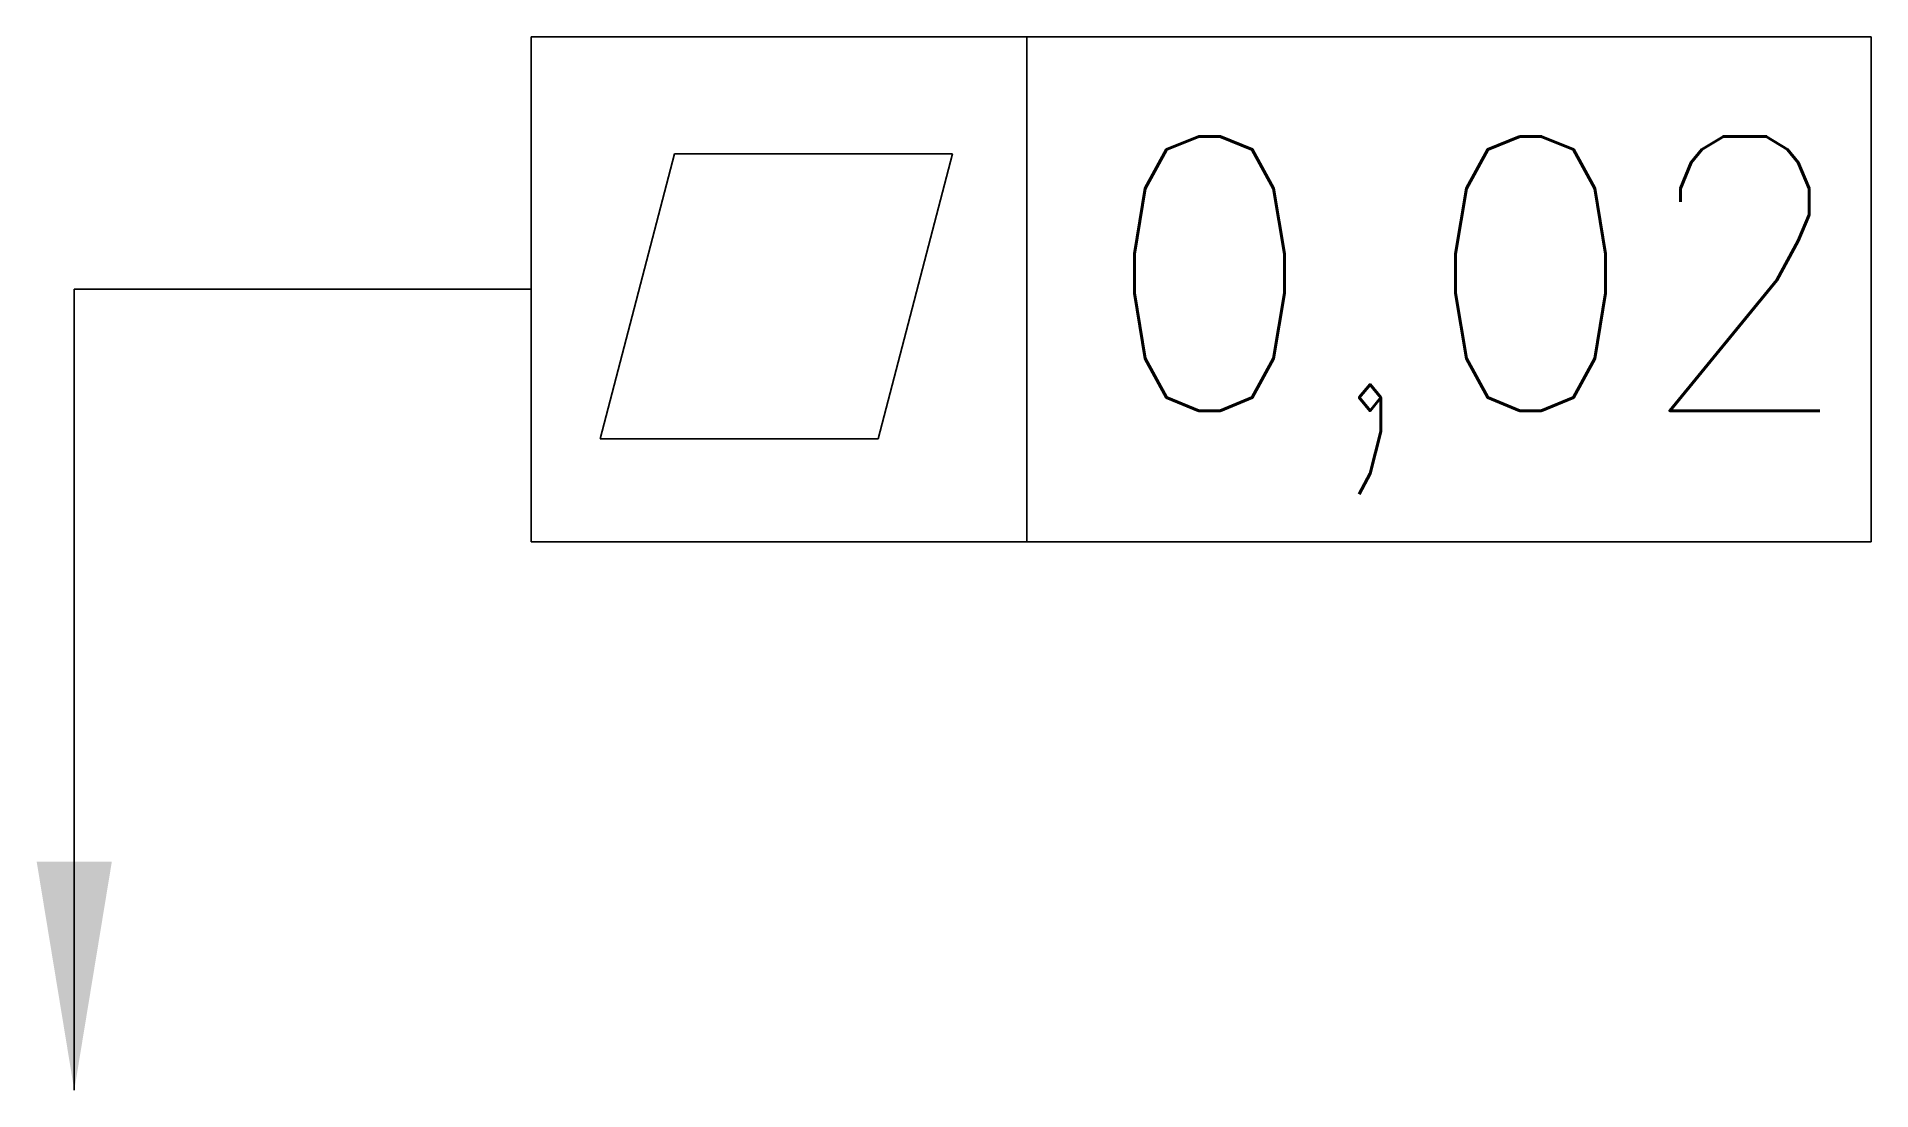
# Model space of a CAD drawing. Header units: millimetres. Extents: x -5.4 to 14.7, y -6 to 5.5.
import ezdxf

# ---------------------------------------------------------------- set-up
doc = ezdxf.new("R2010")
doc.units = ezdxf.units.MM
doc.layers.get('0').update_dxf_attribs({"lineweight": 25, "true_color": 0x000000})
doc.styles.get("Standard").update_dxf_attribs({"font": ''})
doc.styles.add('textstyle0', font='')
doc.styles.get('Standard').set_extended_font_data('txt')
doc.styles.get('textstyle0').set_extended_font_data('Standard')
doc.dimstyles.get("Standard").update_dxf_attribs({"dimtxt": 2.5, "dimasz": 2.5, "dimexe": 1.25, "dimexo": 0.625, "dimtad": 1, "dimtxsty": 'Standard', "dimcen": 2.5, "dimadec": 0, "dimazin": 0, "dimtfac": 1, "dimtmove": 0, "dimatfit": 3, "dimfxl": 1, "dimarcsym": 0})

msp = doc.modelspace()

# ---------------------------------------------------------------- linework, layer by layer
for p, q in [((14.66, 5.524), (0, 5.524)), ((0, 5.524), (0, 0)), ((5.422, 5.524), (5.422, 0)), ((14.66, 0), (14.66, 5.524)), ((0.752, 1.124), (1.566, 4.244)), ((1.566, 4.244), (4.608, 4.244)), ((3.794, 1.124), (4.608, 4.244)), ((0.752, 1.124), (3.794, 1.124)), ((0, 0), (14.66, 0))]:
    msp.add_line(p, q)

# ---------------------------------------------------------------- texts
at = {"insert": (6.247, 4.433), "char_height": 0.2, "attachment_point": 1, "style": 'textstyle0'}
msp.add_mtext('\\H3;0,02', dxfattribs=at)

# ---------------------------------------------------------------- leaders
msp.add_leader([(-5, -6), (-5, 2.762), (0, 2.762)], dimstyle='Standard')

doc.saveas('drawing.dxf')
